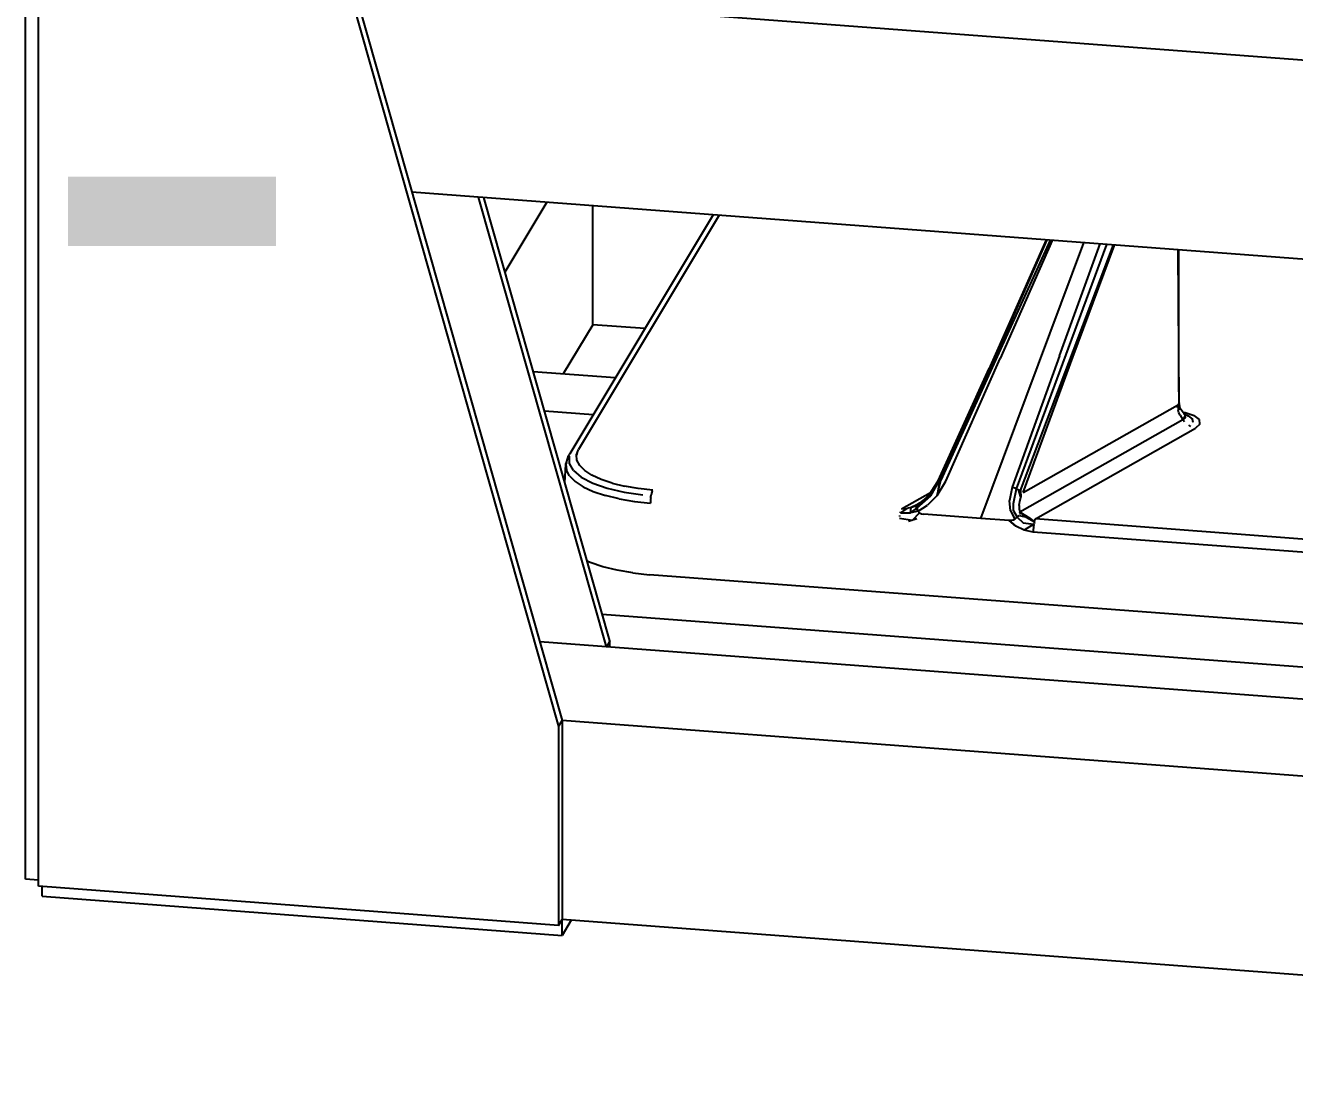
# Model space of a CAD drawing. Header units: millimetres. Extents: x -57554 to 16546, y 2142 to 98430.
# Drawn here: x -51028 to -50431, y 89501 to 90002 of the extents above; entities that cross this region are included whole.
import ezdxf

# ---------------------------------------------------------------- set-up
doc = ezdxf.new("R2010")
doc.units = ezdxf.units.MM
doc.styles.add('Arial', font='ARIAL.TTF', dxfattribs={"height": 0.2})

msp = doc.modelspace()

# ---------------------------------------------------------------- linework, layer by layer
at = {"color": 2, "linetype": 'Continuous'}
for p, q in [((-51027.85, 89600.93), (-51027.85, 90031.1)), ((-49454.99, 89912.65), (-51020.03, 90030.51)), ((-51021.69, 89597.57), (-51021.69, 90027.73)), ((-50874.97, 90016.69), (-50777.16, 89672.67)), ((-50873.31, 90019.46), (-50775.49, 89675.44)), ((-49629.71, 89832.29), (-50846.14, 89923.9)), ((-50754.7, 89710.1), (-50814.82, 89921.54)), ((-50753.04, 89712.87), (-50812.32, 89921.35)), ((-50782.65, 89919.12), (-50802.35, 89886.29)), ((-50761.08, 89861.55), (-50761.08, 89917.49)), ((-50704.55, 89913.24), (-50771.93, 89800.93)), ((-50701.67, 89913.02), (-50767.78, 89802.82)), ((-50547.9, 89901.44), (-50598.09, 89788.38)), ((-50547.65, 89901.42), (-50597.45, 89788.53)), ((-50545.98, 89901.29), (-50597.45, 89788.53)), ((-50578.62, 89770.46), (-50530.12, 89900.1)), ((-50545.05, 89901.22), (-50569.51, 89845.74)), ((-50561.86, 89784.47), (-50519.37, 89899.29)), ((-50560.03, 89783.58), (-50516.19, 89899.05)), ((-50560.03, 89783.58), (-50516.24, 89899.05)), ((-50541.62, 89846.88), (-50522.46, 89899.52)), ((-50535.34, 89846.35), (-50515.81, 89899.02)), ((-50485.44, 89824.98), (-50485.86, 89896.77)), ((-50485.47, 89829.99), (-50485.59, 89896.75)), ((-50761.08, 89861.55), (-50774.98, 89838.4)), ((-50736.66, 89859.71), (-50761.08, 89861.55)), ((-50595.07, 89788), (-50569.51, 89845.74)), ((-50541.62, 89846.88), (-50563.89, 89785.17)), ((-50558.77, 89782.66), (-50535.34, 89846.35)), ((-50750.55, 89836.56), (-50789.03, 89839.46)), ((-50598.72, 89788.23), (-50574.73, 89841)), ((-50485.44, 89824.98), (-50485.51, 89824.67)), ((-50484.89, 89822.1), (-50485.45, 89825.18)), ((-50760.95, 89819.23), (-50783.77, 89820.95)), ((-50558.77, 89782.66), (-50486.2, 89823.8)), ((-50485.89, 89824.08), (-50486.2, 89823.8)), ((-50486.1, 89822.59), (-50485.89, 89824.08)), ((-50485.66, 89824.37), (-50485.89, 89824.08)), ((-50485.89, 89824.08), (-50485.85, 89821.37)), ((-50485.85, 89821.37), (-50484.89, 89822.1)), ((-50485.47, 89820.17), (-50485.85, 89821.37)), ((-50485.51, 89824.67), (-50485.66, 89824.37)), ((-50484.97, 89818.99), (-50485.47, 89820.17)), ((-50484.97, 89818.99), (-50484.35, 89817.88)), ((-50482.62, 89819.02), (-50484.89, 89822.1)), ((-50483.72, 89820.52), (-50482.5, 89820.25)), ((-50482.62, 89819.02), (-50483.62, 89816.83)), ((-50483.11, 89819.68), (-50481.18, 89818.71)), ((-50482.35, 89817.73), (-50482.62, 89819.02)), ((-50482.5, 89820.25), (-50478.26, 89818.83)), ((-50483.62, 89816.83), (-50560.21, 89773.41)), ((-50484.35, 89817.88), (-50483.62, 89816.83)), ((-50483.62, 89816.83), (-50482.35, 89817.73)), ((-50482.79, 89815.87), (-50483.62, 89816.83)), ((-50481.18, 89818.71), (-50479.15, 89817.21)), ((-50479.87, 89813.68), (-50480.9, 89814.29)), ((-50478.79, 89815.52), (-50479.15, 89817.21)), ((-50475.82, 89816.93), (-50478.26, 89818.83)), ((-50475.65, 89814.85), (-50477.73, 89812.9)), ((-50475.65, 89814.85), (-50475.82, 89816.93)), ((-50552.96, 89770.25), (-50477.73, 89812.9)), ((-50771.57, 89801.39), (-50771.15, 89801.79)), ((-50771.57, 89801.39), (-50771.23, 89801.7)), ((-50771.23, 89801.7), (-50771.15, 89801.79)), ((-50768.71, 89800.32), (-50767.78, 89802.82)), ((-50768.46, 89801), (-50768.71, 89800.32)), ((-50774.18, 89787.24), (-50773.69, 89795.99)), ((-50773.41, 89796.74), (-50773.69, 89795.99)), ((-50773.69, 89795.99), (-50773.41, 89796.74)), ((-50773.69, 89795.99), (-50773.49, 89793.19)), ((-50773.41, 89796.74), (-50772.44, 89799.9)), ((-50772.44, 89799.9), (-50772.22, 89800.43)), ((-50771.93, 89800.93), (-50772.22, 89800.43)), ((-50772.05, 89796.37), (-50772.09, 89799.75)), ((-50770.16, 89793.04), (-50772.05, 89796.37)), ((-50768.52, 89797.81), (-50768.71, 89800.32)), ((-50767.23, 89795.34), (-50768.52, 89797.81)), ((-50764.86, 89792.96), (-50767.23, 89795.34)), ((-50772.05, 89790.45), (-50773.49, 89793.19)), ((-50772.05, 89790.45), (-50769.42, 89787.81)), ((-50770.16, 89793.04), (-50766.47, 89789.92)), ((-50766.47, 89789.92), (-50761.13, 89787.11)), ((-50761.47, 89790.75), (-50764.86, 89792.96)), ((-50757.15, 89788.76), (-50761.47, 89790.75)), ((-50769.42, 89787.81), (-50765.66, 89785.36)), ((-50765.66, 89785.36), (-50760.86, 89783.14)), ((-50761.13, 89787.11), (-50754.34, 89784.72)), ((-50760.86, 89783.14), (-50755.14, 89781.22)), ((-50751.99, 89787.02), (-50757.15, 89788.76)), ((-50754.34, 89784.72), (-50746.37, 89782.84)), ((-50751.99, 89787.02), (-50746.14, 89785.6)), ((-50739.73, 89784.52), (-50746.14, 89785.6)), ((-50732.92, 89783.8), (-50739.73, 89784.52)), ((-50733.18, 89783.22), (-50733.31, 89782.83)), ((-50733.18, 89783.22), (-50733.05, 89783.55)), ((-50733.05, 89783.55), (-50732.92, 89783.8)), ((-50603.29, 89781.12), (-50598.72, 89788.23)), ((-50602.2, 89781.19), (-50598.09, 89788.38)), ((-50599.18, 89781.33), (-50597.45, 89788.53)), ((-50598.09, 89788.38), (-50599.18, 89781.33)), ((-50599.18, 89781.33), (-50595.07, 89788)), ((-50563.89, 89785.17), (-50565.17, 89778.95)), ((-50561.86, 89784.47), (-50563.89, 89785.17)), ((-50563.31, 89777.52), (-50561.86, 89784.47)), ((-50561.86, 89784.47), (-50560.03, 89783.58)), ((-50559.74, 89780.42), (-50560.94, 89784.03)), ((-50560.03, 89783.58), (-50559.74, 89780.42)), ((-50748.64, 89779.64), (-50755.14, 89781.22)), ((-50748.64, 89779.64), (-50741.52, 89778.43)), ((-50746.37, 89782.84), (-50737.53, 89781.56)), ((-50741.52, 89778.43), (-50733.96, 89777.64)), ((-50733.95, 89778.25), (-50733.96, 89777.64)), ((-50733.91, 89778.88), (-50733.95, 89778.25)), ((-50733.87, 89779.51), (-50733.91, 89778.88)), ((-50733.8, 89780.13), (-50733.87, 89779.51)), ((-50733.8, 89780.13), (-50733.73, 89780.74)), ((-50733.73, 89780.74), (-50733.64, 89781.32)), ((-50733.73, 89780.74), (-50733.66, 89781.2)), ((-50733.66, 89781.2), (-50733.64, 89781.32)), ((-50733.64, 89781.32), (-50733.54, 89781.87)), ((-50733.43, 89782.38), (-50733.54, 89781.87)), ((-50733.31, 89782.83), (-50733.43, 89782.38)), ((-50615.85, 89774.99), (-50602.3, 89782.67)), ((-50609.09, 89776.28), (-50605.6, 89779.06)), ((-50609.01, 89776.72), (-50607.34, 89777.77)), ((-50608.78, 89775.28), (-50602.2, 89781.19)), ((-50608.78, 89775.28), (-50605.6, 89779.06)), ((-50605.6, 89779.06), (-50607.34, 89777.77)), ((-50603.81, 89780.61), (-50607.2, 89777.88)), ((-50605.6, 89779.06), (-50603.81, 89780.61)), ((-50603.29, 89781.12), (-50603.81, 89780.61)), ((-50603.81, 89780.61), (-50603.29, 89781.12)), ((-50599.18, 89781.33), (-50603.71, 89776.78)), ((-50564.63, 89774.06), (-50565.17, 89778.95)), ((-50563.27, 89773.99), (-50563.31, 89777.52)), ((-50560.59, 89776.61), (-50560.33, 89778.39)), ((-50560.33, 89778.39), (-50559.74, 89780.42)), ((-50616.73, 89771.32), (-50616.66, 89771.93)), ((-50616.73, 89771.32), (-50616.66, 89771.9)), ((-50613.43, 89775.15), (-50616.47, 89773.06)), ((-50616.47, 89773.06), (-50616.36, 89773.56)), ((-50616.47, 89773.06), (-50611.63, 89773.09)), ((-50615.85, 89774.99), (-50613.43, 89775.15)), ((-50611.33, 89775.69), (-50613.43, 89775.15)), ((-50611.63, 89773.09), (-50611.33, 89775.69)), ((-50611.63, 89773.09), (-50608.78, 89775.28)), ((-50608.13, 89773.84), (-50611.63, 89773.09)), ((-50609.09, 89776.28), (-50611.33, 89775.69)), ((-50609.01, 89776.72), (-50611.12, 89775.75)), ((-50610.74, 89769.65), (-50607.47, 89773.12)), ((-50609.09, 89776.28), (-50609.01, 89776.72)), ((-50608.78, 89775.28), (-50609.09, 89776.28)), ((-50608.53, 89774.72), (-50608.78, 89775.28)), ((-50608.78, 89775.28), (-50608.61, 89774.9)), ((-50608.61, 89774.9), (-50608.13, 89773.84)), ((-50608.13, 89773.84), (-50608.53, 89774.72)), ((-50608.13, 89773.84), (-50603.71, 89776.78)), ((-50608.13, 89773.84), (-50607.47, 89773.12)), ((-50607.47, 89773.12), (-50606.54, 89772.69)), ((-50606.54, 89772.69), (-50605.36, 89772.48)), ((-50578.62, 89770.46), (-50605.36, 89772.48)), ((-50564.41, 89773.65), (-50564.63, 89774.06)), ((-50564.63, 89774.06), (-50562.59, 89770.15)), ((-50563.27, 89773.99), (-50561.56, 89771.06)), ((-50561.56, 89771.06), (-50560.6, 89771.82)), ((-50560.6, 89771.82), (-50557.73, 89771.25)), ((-50560.59, 89776.61), (-50560.53, 89777.04)), ((-50560.59, 89776.61), (-50560.57, 89775.04)), ((-50560.57, 89775.04), (-50560.3, 89773.62)), ((-50559.76, 89772.36), (-50560.3, 89773.62)), ((-50555.44, 89770.53), (-50560.21, 89773.41)), ((-50560.21, 89773.41), (-50557.73, 89771.25)), ((-50555.44, 89770.53), (-50557.73, 89771.25)), ((-50557.37, 89771.14), (-50553.46, 89768.82)), ((-50616.8, 89770.69), (-50610.74, 89769.65)), ((-50608.68, 89770.31), (-50612.61, 89769.04)), ((-50565.24, 89769.46), (-50578.62, 89770.46)), ((-50564.24, 89769.47), (-50565.24, 89769.46)), ((-50564.24, 89769.47), (-50565.24, 89769.46)), ((-50565.24, 89769.46), (-50562.1, 89766.81)), ((-50562.1, 89766.81), (-50565.24, 89769.46)), ((-50563.35, 89769.69), (-50564.24, 89769.47)), ((-50562.59, 89770.15), (-50563.35, 89769.69)), ((-50562.59, 89770.15), (-50561.56, 89771.06)), ((-50562.59, 89770.15), (-50561.95, 89770.72)), ((-50558.29, 89764.97), (-50562.1, 89766.81)), ((-50561.56, 89771.06), (-50561.95, 89770.72)), ((-50561.56, 89771.06), (-50558.78, 89768.49)), ((-50558.78, 89768.49), (-50553.67, 89767.77)), ((-50553.67, 89767.77), (-50558.29, 89764.97)), ((-50555.44, 89770.53), (-50553.46, 89768.82)), ((-50553.95, 89765.33), (-50553.98, 89764.7)), ((-50553.9, 89765.96), (-50553.95, 89765.33)), ((-50553.84, 89766.58), (-50553.9, 89765.96)), ((-50553.76, 89767.19), (-50553.84, 89766.58)), ((-50553.76, 89767.19), (-50553.67, 89767.77)), ((-50553.57, 89768.32), (-50553.67, 89767.77)), ((-50553.46, 89768.82), (-50553.57, 89768.32)), ((-50553.46, 89768.82), (-50553.34, 89769.27)), ((-50553.34, 89769.27), (-50553.22, 89769.67)), ((-50553.22, 89769.67), (-50553.09, 89769.99)), ((-50553.09, 89769.99), (-50552.96, 89770.25)), ((-50286.42, 89750.18), (-50552.96, 89770.25)), ((-50553.99, 89764.09), (-50558.29, 89764.97)), ((-50553.98, 89764.7), (-50553.99, 89764.09)), ((-50286.42, 89743.94), (-50553.99, 89764.09)), ((-50762.23, 89749.73), (-50763.71, 89750.41)), ((-50756.3, 89747.74), (-50762.23, 89749.73)), ((-50749.56, 89746.1), (-50756.3, 89747.74)), ((-50742.18, 89744.85), (-50749.56, 89746.1)), ((-50742.18, 89744.85), (-50734.35, 89744.03)), ((-50286.42, 89710.29), (-50734.35, 89744.03)), ((-50286.42, 89689.98), (-50756.6, 89725.39)), ((-50286.42, 89674.83), (-50786.02, 89712.46)), ((-50753.04, 89712.87), (-50754.7, 89710.1)), ((-50753.04, 89709.97), (-50753.04, 89712.87)), ((-50777.16, 89672.67), (-50775.49, 89675.44)), ((-50777.16, 89672.67), (-50777.16, 89579.16)), ((-49700.35, 89594.48), (-50775.49, 89675.44)), ((-50775.49, 89675.44), (-50775.49, 89581.93)), ((-51021.69, 89600.47), (-51027.85, 89600.93)), ((-50777.16, 89579.16), (-51021.69, 89597.57)), ((-51020.03, 89592.86), (-51020.03, 89597.45)), ((-51020.03, 89592.86), (-50775.49, 89574.45)), ((-50777.16, 89579.16), (-50775.49, 89581.93)), ((-49701.19, 89501.03), (-50775.49, 89581.93)), ((-50775.49, 89574.45), (-50775.49, 89581.93)), ((-50771.2, 89581.61), (-50775.49, 89574.45))]:
    msp.add_line(p, q, dxfattribs=at)

# ---------------------------------------------------------------- texts
at = {"color": 5, "linetype": 'Continuous', "style": 'Arial'}
msp.add_text('-', height=286.52, dxfattribs=at).set_placement((-51025.57, 89804.28))

doc.saveas('drawing.dxf')
